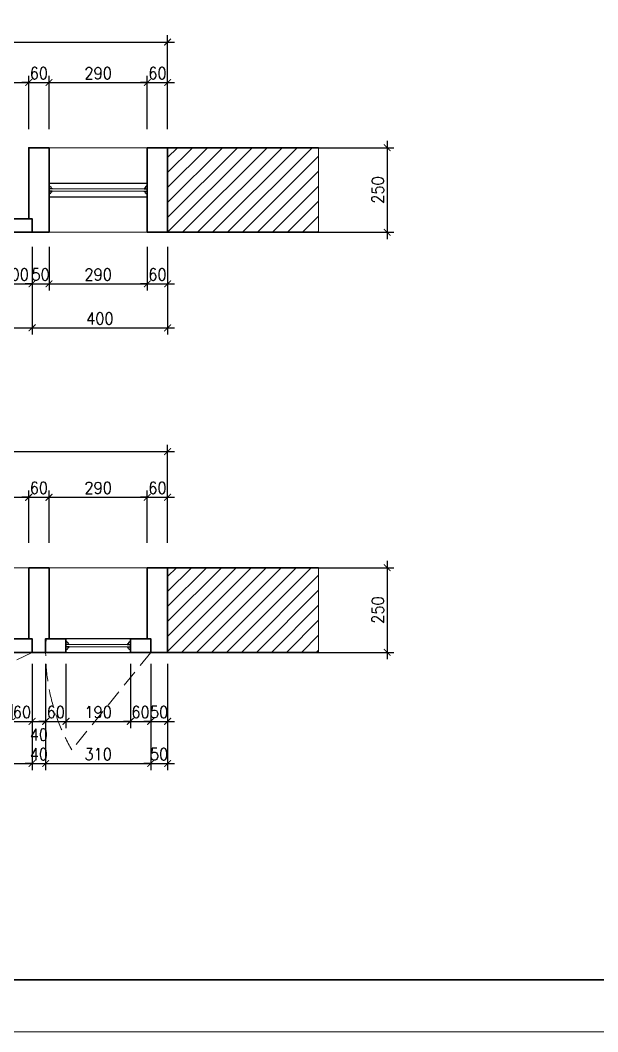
# Model space of a CAD drawing. Header units: millimetres. Extents: x -529782 to -142003, y -492574 to -273331.
# Drawn here: x -207099 to -205394, y -429971 to -426984 of the extents above; entities that cross this region are included whole.
import ezdxf

# ---------------------------------------------------------------- set-up
doc = ezdxf.new("R2010")
doc.units = ezdxf.units.MM
doc.header["$LTSCALE"] = 500
doc.header["$MEASUREMENT"] = 0
doc.header["$PDMODE"] = 3
doc.linetypes.add('HIDDEN', pattern=[0.375, 0.25, -0.125])
doc.layers.get('0').update_dxf_attribs({"linetype": 'CONTINUOUS', "lineweight": 13})
doc.layers.get('Defpoints').update_dxf_attribs({"color": 255, "linetype": 'CONTINUOUS', "lineweight": 13})
for name, color, linetype, lineweight in [('1.cat 30', 30, 'CONTINUOUS', 35), ('2.thay 145', 145, 'CONTINUOUS', 18), ('3.manh 08', 8, 'CONTINUOUS', 9), ('6.khuat 75', 75, 'HIDDEN', 18), ('CA.dim 08', 251, 'CONTINUOUS', 13)]:
    doc.layers.add(name, color=color, linetype=linetype, lineweight=lineweight)
for name, color, linetype in [('HACH', 250, 'CONTINUOUS'), ('HATCH', 150, 'CONTINUOUS'), ('THAY', 7, 'CONTINUOUS')]:
    doc.layers.add(name, color=color, linetype=linetype)
doc.styles.get("Standard").update_dxf_attribs({"font": 'txt.shx', "width": 0.9})
doc.dimstyles.new('CA 20', dxfattribs={"dimscale": 0, "dimtxt": 35, "dimasz": 20, "dimexe": 20, "dimexo": 0, "dimgap": 10, "dimtad": 1, "dimdec": 0, "dimzin": 0, "dimdsep": 46, "dimtxsty": 'Standard', "dimblk": 'ARCHTICK', "dimcen": 0.09, "dimdle": 20, "dimclrd": 256, "dimclre": 256, "dimclrt": 7, "dimadec": 0, "dimazin": 0, "dimtfac": 1, "dimtdec": 0, "dimtix": 1, "dimtmove": 2, "dimatfit": 3, "dimldrblk": 'DOT', "dimfxl": 1, "dimtolj": 1, "dimtzin": 0, "dimarcsym": 0})

# ---------------------------------------------------------------- blocks, each defined once
blk = doc.blocks.new('khung co loan')
at = {"layer": '1.cat 30'}
blk.add_lwpolyline([(1158.3, -14553.5), (1158.3, -303.5), (20658.3, -303.5), (20658.3, -14553.5)], close=True, dxfattribs=at)
at = {"layer": '3.manh 08'}
blk.add_lwpolyline([(0, -14850), (21000, -14850), (21000, 0), (0, 0)], close=True, dxfattribs=at)
blk = doc.blocks.new('_ArchTick')
at = {"color": 1, "linetype": 'ByBlock', "const_width": 0.15}
blk.add_lwpolyline([(-0.5, -0.5), (0.5, 0.5)], dxfattribs=at)
blk = doc.blocks.new('*D1533')
at = {"layer": 'CA.dim 08', "lineweight": -2, "transparency": 16777216}
for p, q in [((-206441, -427360.5), (-205995.8, -427360.5)), ((-206015.8, -427340.5), (-206015.8, -427630.5)), ((-206441, -427610.5), (-205995.8, -427610.5))]:
    blk.add_line(p, q, dxfattribs=at)
at = {"layer": 'Defpoints', "color": 0, "transparency": 16777216}
for p in [(-206441, -427360.5), (-206441, -427610.5), (-206015.8, -427610.5)]:
    blk.add_point(p, dxfattribs=at)
at = {"layer": 'CA.dim 08', "lineweight": -2, "transparency": 16777216, "xscale": 20, "yscale": 20, "zscale": 20}
for p, rotation in [((-206015.8, -427360.5), 90), ((-206015.8, -427610.5), 270)]:
    blk.add_blockref('_ArchTick', p, dxfattribs=dict(at, rotation=rotation))
at = {"layer": 'CA.dim 08', "color": 7, "transparency": 16777216, "insert": (-206043.3, -427485.5), "char_height": 35, "attachment_point": 5, "rotation": 90}
blk.add_mtext('\\A1;250', dxfattribs=at)
blk = doc.blocks.new('_DOT')
at = {"color": 1, "linetype": 'ByBlock'}
blk.add_line((-0.5, 0), (-1, 0), dxfattribs=at)
at = {"color": 1, "linetype": 'ByBlock', "const_width": 0.5}
blk.add_lwpolyline([(-0.25, 0, 1), (0.25, 0, 1)], format="xyb", close=True, dxfattribs=at)
blk = doc.blocks.new('*D1535')
at = {"layer": 'CA.dim 08', "lineweight": -2, "transparency": 16777216}
for p, q in [((-206015.8, -428581), (-206015.8, -428871)), ((-206441, -428601), (-205995.8, -428601)), ((-206441, -428851), (-205995.8, -428851))]:
    blk.add_line(p, q, dxfattribs=at)
at = {"layer": 'Defpoints', "color": 0, "transparency": 16777216}
for p in [(-206441, -428601), (-206441, -428851), (-206015.8, -428851)]:
    blk.add_point(p, dxfattribs=at)
at = {"layer": 'CA.dim 08', "lineweight": -2, "transparency": 16777216, "xscale": 20, "yscale": 20, "zscale": 20}
for p, rotation in [((-206015.8, -428601), 90), ((-206015.8, -428851), 270)]:
    blk.add_blockref('_ArchTick', p, dxfattribs=dict(at, rotation=rotation))
at = {"layer": 'CA.dim 08', "color": 7, "transparency": 16777216, "insert": (-206043.3, -428726), "char_height": 35, "attachment_point": 5, "rotation": 90}
blk.add_mtext('\\A1;250', dxfattribs=at)
blk = doc.blocks.new('*D1541')
at = {"layer": 'CA.dim 08', "lineweight": -2, "transparency": 16777216}
for p, q in [((-207708.8, -428527.8), (-207708.8, -428373)), ((-207073.8, -428527.8), (-207073.8, -428373)), ((-207728.8, -428393), (-207053.8, -428393))]:
    blk.add_line(p, q, dxfattribs=at)
at = {"layer": 'Defpoints', "color": 0, "transparency": 16777216}
for p in [(-207073.8, -428393), (-207708.8, -428527.8), (-207073.8, -428527.8)]:
    blk.add_point(p, dxfattribs=at)
at = {"layer": 'CA.dim 08', "lineweight": -2, "transparency": 16777216, "xscale": 20, "yscale": 20, "zscale": 20, "rotation": 180}
blk.add_blockref('_ArchTick', (-207708.8, -428393), dxfattribs=at)
at = {"layer": 'CA.dim 08', "lineweight": -2, "transparency": 16777216, "xscale": 20, "yscale": 20, "zscale": 20}
blk.add_blockref('_ArchTick', (-207073.8, -428393), dxfattribs=at)
at = {"layer": 'CA.dim 08', "color": 7, "transparency": 16777216, "insert": (-207386.3, -428365.5), "char_height": 35, "attachment_point": 5}
blk.add_mtext('\\A1;635', dxfattribs=at)
blk = doc.blocks.new('*D1542')
at = {"layer": 'CA.dim 08', "lineweight": -2, "transparency": 16777216}
for p, q in [((-207073.8, -428527.8), (-207073.8, -428373)), ((-207013.8, -428527.8), (-207013.8, -428373)), ((-207073.8, -428393), (-207093.8, -428393)), ((-207073.8, -428393), (-207013.8, -428393)), ((-207013.8, -428393), (-206993.8, -428393))]:
    blk.add_line(p, q, dxfattribs=at)
at = {"layer": 'Defpoints', "color": 0, "transparency": 16777216}
for p in [(-207013.8, -428393), (-207073.8, -428527.8), (-207013.8, -428527.8)]:
    blk.add_point(p, dxfattribs=at)
at = {"layer": 'CA.dim 08', "lineweight": -2, "transparency": 16777216, "xscale": 20, "yscale": 20, "zscale": 20}
blk.add_blockref('_ArchTick', (-207073.8, -428393), dxfattribs=at)
at = {"layer": 'CA.dim 08', "lineweight": -2, "transparency": 16777216, "xscale": 20, "yscale": 20, "zscale": 20, "rotation": 180}
blk.add_blockref('_ArchTick', (-207013.8, -428393), dxfattribs=at)
at = {"layer": 'CA.dim 08', "color": 7, "transparency": 16777216, "insert": (-207043.8, -428365.5), "char_height": 35, "attachment_point": 5}
blk.add_mtext('\\A1;60', dxfattribs=at)
blk = doc.blocks.new('*D1543')
at = {"layer": 'CA.dim 08', "lineweight": -2, "transparency": 16777216}
for p, q in [((-207013.8, -428527.8), (-207013.8, -428373)), ((-206723.8, -428527.8), (-206723.8, -428373)), ((-207033.8, -428393), (-206703.8, -428393))]:
    blk.add_line(p, q, dxfattribs=at)
at = {"layer": 'Defpoints', "color": 0, "transparency": 16777216}
for p in [(-206723.8, -428393), (-207013.8, -428527.8), (-206723.8, -428527.8)]:
    blk.add_point(p, dxfattribs=at)
at = {"layer": 'CA.dim 08', "lineweight": -2, "transparency": 16777216, "xscale": 20, "yscale": 20, "zscale": 20, "rotation": 180}
blk.add_blockref('_ArchTick', (-207013.8, -428393), dxfattribs=at)
at = {"layer": 'CA.dim 08', "lineweight": -2, "transparency": 16777216, "xscale": 20, "yscale": 20, "zscale": 20}
blk.add_blockref('_ArchTick', (-206723.8, -428393), dxfattribs=at)
at = {"layer": 'CA.dim 08', "color": 7, "transparency": 16777216, "insert": (-206868.8, -428365.5), "char_height": 35, "attachment_point": 5}
blk.add_mtext('\\A1;290', dxfattribs=at)
blk = doc.blocks.new('*D1544')
at = {"layer": 'CA.dim 08', "lineweight": -2, "transparency": 16777216}
for p, q in [((-206723.8, -428527.8), (-206723.8, -428373)), ((-206663.8, -428527.8), (-206663.8, -428373)), ((-206723.8, -428393), (-206743.8, -428393)), ((-206723.8, -428393), (-206663.8, -428393)), ((-206663.8, -428393), (-206643.8, -428393))]:
    blk.add_line(p, q, dxfattribs=at)
at = {"layer": 'Defpoints', "color": 0, "transparency": 16777216}
for p in [(-206663.8, -428393), (-206723.8, -428527.8), (-206663.8, -428527.8)]:
    blk.add_point(p, dxfattribs=at)
at = {"layer": 'CA.dim 08', "lineweight": -2, "transparency": 16777216, "xscale": 20, "yscale": 20, "zscale": 20}
blk.add_blockref('_ArchTick', (-206723.8, -428393), dxfattribs=at)
at = {"layer": 'CA.dim 08', "lineweight": -2, "transparency": 16777216, "xscale": 20, "yscale": 20, "zscale": 20, "rotation": 180}
blk.add_blockref('_ArchTick', (-206663.8, -428393), dxfattribs=at)
at = {"layer": 'CA.dim 08', "color": 7, "transparency": 16777216, "insert": (-206693.8, -428365.5), "char_height": 35, "attachment_point": 5}
blk.add_mtext('\\A1;60', dxfattribs=at)
blk = doc.blocks.new('*D1545')
at = {"layer": 'CA.dim 08', "lineweight": -2, "transparency": 16777216}
for p, q in [((-208833.8, -428258), (-206643.8, -428258)), ((-208813.8, -428527.8), (-208813.8, -428238)), ((-206663.8, -428527.8), (-206663.8, -428238))]:
    blk.add_line(p, q, dxfattribs=at)
at = {"layer": 'Defpoints', "color": 0, "transparency": 16777216}
for p in [(-206663.8, -428258), (-208813.8, -428527.8), (-206663.8, -428527.8)]:
    blk.add_point(p, dxfattribs=at)
at = {"layer": 'CA.dim 08', "lineweight": -2, "transparency": 16777216, "xscale": 20, "yscale": 20, "zscale": 20, "rotation": 180}
blk.add_blockref('_ArchTick', (-208813.8, -428258), dxfattribs=at)
at = {"layer": 'CA.dim 08', "lineweight": -2, "transparency": 16777216, "xscale": 20, "yscale": 20, "zscale": 20}
blk.add_blockref('_ArchTick', (-206663.8, -428258), dxfattribs=at)
at = {"layer": 'CA.dim 08', "color": 7, "transparency": 16777216, "insert": (-207738.8, -428230.5), "char_height": 35, "attachment_point": 5}
blk.add_mtext('\\A1;2150', dxfattribs=at)
blk = doc.blocks.new('*D1557')
at = {"layer": 'CA.dim 08', "lineweight": -2, "transparency": 16777216}
for p, q in [((-207123.8, -428884.8), (-207123.8, -429074.7)), ((-207063.8, -428884.8), (-207063.8, -429074.7)), ((-207123.8, -429054.7), (-207143.8, -429054.7)), ((-207123.8, -429054.7), (-207063.8, -429054.7)), ((-207063.8, -429054.7), (-207043.8, -429054.7))]:
    blk.add_line(p, q, dxfattribs=at)
at = {"layer": 'Defpoints', "color": 0, "transparency": 16777216}
for p in [(-207123.8, -428884.8), (-207063.8, -428884.8), (-207063.8, -429054.7)]:
    blk.add_point(p, dxfattribs=at)
at = {"layer": 'CA.dim 08', "lineweight": -2, "transparency": 16777216, "xscale": 20, "yscale": 20, "zscale": 20}
blk.add_blockref('_ArchTick', (-207123.8, -429054.7), dxfattribs=at)
at = {"layer": 'CA.dim 08', "lineweight": -2, "transparency": 16777216, "xscale": 20, "yscale": 20, "zscale": 20, "rotation": 180}
blk.add_blockref('_ArchTick', (-207063.8, -429054.7), dxfattribs=at)
at = {"layer": 'CA.dim 08', "color": 7, "transparency": 16777216, "insert": (-207093.8, -429027.2), "char_height": 35, "attachment_point": 5}
blk.add_mtext('\\A1;60', dxfattribs=at)
blk = doc.blocks.new('*D1558')
at = {"layer": 'CA.dim 08', "lineweight": -2, "transparency": 16777216}
for p, q in [((-207063.8, -428884.8), (-207063.8, -429074.7)), ((-207023.8, -428884.8), (-207023.8, -429074.7)), ((-207083.8, -429054.7), (-207003.8, -429054.7))]:
    blk.add_line(p, q, dxfattribs=at)
at = {"layer": 'Defpoints', "color": 0, "transparency": 16777216}
for p in [(-207063.8, -428884.8), (-207023.8, -428884.8), (-207023.8, -429054.7)]:
    blk.add_point(p, dxfattribs=at)
at = {"layer": 'CA.dim 08', "lineweight": -2, "transparency": 16777216, "xscale": 20, "yscale": 20, "zscale": 20, "rotation": 180}
blk.add_blockref('_ArchTick', (-207063.8, -429054.7), dxfattribs=at)
at = {"layer": 'CA.dim 08', "lineweight": -2, "transparency": 16777216, "xscale": 20, "yscale": 20, "zscale": 20}
blk.add_blockref('_ArchTick', (-207023.8, -429054.7), dxfattribs=at)
at = {"layer": 'CA.dim 08', "color": 7, "transparency": 16777216, "insert": (-207043.8, -429094), "char_height": 35, "attachment_point": 5}
blk.add_mtext('\\A1;40', dxfattribs=at)
blk = doc.blocks.new('*D1559')
at = {"layer": 'CA.dim 08', "lineweight": -2, "transparency": 16777216}
for p, q in [((-207023.8, -428884.8), (-207023.8, -429074.7)), ((-206963.8, -428884.8), (-206963.8, -429074.7)), ((-207023.8, -429054.7), (-207043.8, -429054.7)), ((-207023.8, -429054.7), (-206963.8, -429054.7)), ((-206963.8, -429054.7), (-206943.8, -429054.7))]:
    blk.add_line(p, q, dxfattribs=at)
at = {"layer": 'Defpoints', "color": 0, "transparency": 16777216}
for p in [(-207023.8, -428884.8), (-206963.8, -428884.8), (-206963.8, -429054.7)]:
    blk.add_point(p, dxfattribs=at)
at = {"layer": 'CA.dim 08', "lineweight": -2, "transparency": 16777216, "xscale": 20, "yscale": 20, "zscale": 20}
blk.add_blockref('_ArchTick', (-207023.8, -429054.7), dxfattribs=at)
at = {"layer": 'CA.dim 08', "lineweight": -2, "transparency": 16777216, "xscale": 20, "yscale": 20, "zscale": 20, "rotation": 180}
blk.add_blockref('_ArchTick', (-206963.8, -429054.7), dxfattribs=at)
at = {"layer": 'CA.dim 08', "color": 7, "transparency": 16777216, "insert": (-206993.8, -429027.2), "char_height": 35, "attachment_point": 5}
blk.add_mtext('\\A1;60', dxfattribs=at)
blk = doc.blocks.new('*D1560')
at = {"layer": 'CA.dim 08', "lineweight": -2, "transparency": 16777216}
for p, q in [((-206963.8, -428884.8), (-206963.8, -429074.7)), ((-206773.8, -428884.8), (-206773.8, -429074.7)), ((-206983.8, -429054.7), (-206753.8, -429054.7))]:
    blk.add_line(p, q, dxfattribs=at)
at = {"layer": 'Defpoints', "color": 0, "transparency": 16777216}
for p in [(-206963.8, -428884.8), (-206773.8, -428884.8), (-206773.8, -429054.7)]:
    blk.add_point(p, dxfattribs=at)
at = {"layer": 'CA.dim 08', "lineweight": -2, "transparency": 16777216, "xscale": 20, "yscale": 20, "zscale": 20, "rotation": 180}
blk.add_blockref('_ArchTick', (-206963.8, -429054.7), dxfattribs=at)
at = {"layer": 'CA.dim 08', "lineweight": -2, "transparency": 16777216, "xscale": 20, "yscale": 20, "zscale": 20}
blk.add_blockref('_ArchTick', (-206773.8, -429054.7), dxfattribs=at)
at = {"layer": 'CA.dim 08', "color": 7, "transparency": 16777216, "insert": (-206868.8, -429027.2), "char_height": 35, "attachment_point": 5}
blk.add_mtext('\\A1;190', dxfattribs=at)
blk = doc.blocks.new('*D1561')
at = {"layer": 'CA.dim 08', "lineweight": -2, "transparency": 16777216}
for p, q in [((-206773.8, -428884.8), (-206773.8, -429074.7)), ((-206713.8, -428884.8), (-206713.8, -429074.7)), ((-206773.8, -429054.7), (-206793.8, -429054.7)), ((-206773.8, -429054.7), (-206713.8, -429054.7)), ((-206713.8, -429054.7), (-206693.8, -429054.7))]:
    blk.add_line(p, q, dxfattribs=at)
at = {"layer": 'Defpoints', "color": 0, "transparency": 16777216}
for p in [(-206773.8, -428884.8), (-206713.8, -428884.8), (-206713.8, -429054.7)]:
    blk.add_point(p, dxfattribs=at)
at = {"layer": 'CA.dim 08', "lineweight": -2, "transparency": 16777216, "xscale": 20, "yscale": 20, "zscale": 20}
blk.add_blockref('_ArchTick', (-206773.8, -429054.7), dxfattribs=at)
at = {"layer": 'CA.dim 08', "lineweight": -2, "transparency": 16777216, "xscale": 20, "yscale": 20, "zscale": 20, "rotation": 180}
blk.add_blockref('_ArchTick', (-206713.8, -429054.7), dxfattribs=at)
at = {"layer": 'CA.dim 08', "color": 7, "transparency": 16777216, "insert": (-206743.8, -429027.2), "char_height": 35, "attachment_point": 5}
blk.add_mtext('\\A1;60', dxfattribs=at)
blk = doc.blocks.new('*D1562')
at = {"layer": 'CA.dim 08', "lineweight": -2, "transparency": 16777216}
for p, q in [((-206713.8, -428884.8), (-206713.8, -429074.7)), ((-206663.8, -428884.8), (-206663.8, -429074.7)), ((-206713.8, -429054.7), (-206733.8, -429054.7)), ((-206713.8, -429054.7), (-206663.8, -429054.7)), ((-206663.8, -429054.7), (-206643.8, -429054.7))]:
    blk.add_line(p, q, dxfattribs=at)
at = {"layer": 'Defpoints', "color": 0, "transparency": 16777216}
for p in [(-206713.8, -428884.8), (-206663.8, -428884.8), (-206663.8, -429054.7)]:
    blk.add_point(p, dxfattribs=at)
at = {"layer": 'CA.dim 08', "lineweight": -2, "transparency": 16777216, "xscale": 20, "yscale": 20, "zscale": 20}
blk.add_blockref('_ArchTick', (-206713.8, -429054.7), dxfattribs=at)
at = {"layer": 'CA.dim 08', "lineweight": -2, "transparency": 16777216, "xscale": 20, "yscale": 20, "zscale": 20, "rotation": 180}
blk.add_blockref('_ArchTick', (-206663.8, -429054.7), dxfattribs=at)
at = {"layer": 'CA.dim 08', "color": 7, "transparency": 16777216, "insert": (-206688.8, -429027.2), "char_height": 35, "attachment_point": 5}
blk.add_mtext('\\A1;50', dxfattribs=at)
blk = doc.blocks.new('*D1567')
at = {"layer": 'CA.dim 08', "lineweight": -2, "transparency": 16777216}
for p, q in [((-207718.8, -428884.8), (-207718.8, -429199.2)), ((-207063.8, -428884.8), (-207063.8, -429199.2)), ((-207738.8, -429179.2), (-207043.8, -429179.2))]:
    blk.add_line(p, q, dxfattribs=at)
at = {"layer": 'Defpoints', "color": 0, "transparency": 16777216}
for p in [(-207718.8, -428884.8), (-207063.8, -428884.8), (-207063.8, -429179.2)]:
    blk.add_point(p, dxfattribs=at)
at = {"layer": 'CA.dim 08', "lineweight": -2, "transparency": 16777216, "xscale": 20, "yscale": 20, "zscale": 20, "rotation": 180}
blk.add_blockref('_ArchTick', (-207718.8, -429179.2), dxfattribs=at)
at = {"layer": 'CA.dim 08', "lineweight": -2, "transparency": 16777216, "xscale": 20, "yscale": 20, "zscale": 20}
blk.add_blockref('_ArchTick', (-207063.8, -429179.2), dxfattribs=at)
at = {"layer": 'CA.dim 08', "color": 7, "transparency": 16777216, "insert": (-207391.3, -429151.7), "char_height": 35, "attachment_point": 5}
blk.add_mtext('\\A1;655', dxfattribs=at)
blk = doc.blocks.new('*D1568')
at = {"layer": 'CA.dim 08', "lineweight": -2, "transparency": 16777216}
for p, q in [((-207063.8, -428884.8), (-207063.8, -429199.2)), ((-207023.8, -428884.8), (-207023.8, -429199.2)), ((-207063.8, -429179.2), (-207083.8, -429179.2)), ((-207063.8, -429179.2), (-207023.8, -429179.2)), ((-207023.8, -429179.2), (-207003.8, -429179.2))]:
    blk.add_line(p, q, dxfattribs=at)
at = {"layer": 'Defpoints', "color": 0, "transparency": 16777216}
for p in [(-207063.8, -428884.8), (-207023.8, -428884.8), (-207023.8, -429179.2)]:
    blk.add_point(p, dxfattribs=at)
at = {"layer": 'CA.dim 08', "lineweight": -2, "transparency": 16777216, "xscale": 20, "yscale": 20, "zscale": 20}
blk.add_blockref('_ArchTick', (-207063.8, -429179.2), dxfattribs=at)
at = {"layer": 'CA.dim 08', "lineweight": -2, "transparency": 16777216, "xscale": 20, "yscale": 20, "zscale": 20, "rotation": 180}
blk.add_blockref('_ArchTick', (-207023.8, -429179.2), dxfattribs=at)
at = {"layer": 'CA.dim 08', "color": 7, "transparency": 16777216, "insert": (-207043.8, -429151.7), "char_height": 35, "attachment_point": 5}
blk.add_mtext('\\A1;40', dxfattribs=at)
blk = doc.blocks.new('*D1569')
at = {"layer": 'CA.dim 08', "lineweight": -2, "transparency": 16777216}
for p, q in [((-207023.8, -428884.8), (-207023.8, -429199.2)), ((-206713.8, -428884.8), (-206713.8, -429199.2)), ((-207043.8, -429179.2), (-206693.8, -429179.2))]:
    blk.add_line(p, q, dxfattribs=at)
at = {"layer": 'Defpoints', "color": 0, "transparency": 16777216}
for p in [(-207023.8, -428884.8), (-206713.8, -428884.8), (-206713.8, -429179.2)]:
    blk.add_point(p, dxfattribs=at)
at = {"layer": 'CA.dim 08', "lineweight": -2, "transparency": 16777216, "xscale": 20, "yscale": 20, "zscale": 20, "rotation": 180}
blk.add_blockref('_ArchTick', (-207023.8, -429179.2), dxfattribs=at)
at = {"layer": 'CA.dim 08', "lineweight": -2, "transparency": 16777216, "xscale": 20, "yscale": 20, "zscale": 20}
blk.add_blockref('_ArchTick', (-206713.8, -429179.2), dxfattribs=at)
at = {"layer": 'CA.dim 08', "color": 7, "transparency": 16777216, "insert": (-206868.8, -429151.7), "char_height": 35, "attachment_point": 5}
blk.add_mtext('\\A1;310', dxfattribs=at)
blk = doc.blocks.new('*D1570')
at = {"layer": 'CA.dim 08', "lineweight": -2, "transparency": 16777216}
for p, q in [((-206713.8, -428884.8), (-206713.8, -429199.2)), ((-206663.8, -428884.8), (-206663.8, -429199.2)), ((-206713.8, -429179.2), (-206733.8, -429179.2)), ((-206713.8, -429179.2), (-206663.8, -429179.2)), ((-206663.8, -429179.2), (-206643.8, -429179.2))]:
    blk.add_line(p, q, dxfattribs=at)
at = {"layer": 'Defpoints', "color": 0, "transparency": 16777216}
for p in [(-206713.8, -428884.8), (-206663.8, -428884.8), (-206663.8, -429179.2)]:
    blk.add_point(p, dxfattribs=at)
at = {"layer": 'CA.dim 08', "lineweight": -2, "transparency": 16777216, "xscale": 20, "yscale": 20, "zscale": 20}
blk.add_blockref('_ArchTick', (-206713.8, -429179.2), dxfattribs=at)
at = {"layer": 'CA.dim 08', "lineweight": -2, "transparency": 16777216, "xscale": 20, "yscale": 20, "zscale": 20, "rotation": 180}
blk.add_blockref('_ArchTick', (-206663.8, -429179.2), dxfattribs=at)
at = {"layer": 'CA.dim 08', "color": 7, "transparency": 16777216, "insert": (-206688.8, -429151.7), "char_height": 35, "attachment_point": 5}
blk.add_mtext('\\A1;50', dxfattribs=at)
blk = doc.blocks.new('*D1627')
at = {"layer": 'CA.dim 08', "lineweight": -2, "transparency": 16777216}
for p, q in [((-208403.8, -427305.9), (-208403.8, -427148)), ((-207073.8, -427305.9), (-207073.8, -427148)), ((-208423.8, -427168), (-207053.8, -427168))]:
    blk.add_line(p, q, dxfattribs=at)
at = {"layer": 'Defpoints', "color": 0, "transparency": 16777216}
for p in [(-207073.8, -427168), (-208403.8, -427305.9), (-207073.8, -427305.9)]:
    blk.add_point(p, dxfattribs=at)
at = {"layer": 'CA.dim 08', "lineweight": -2, "transparency": 16777216, "xscale": 20, "yscale": 20, "zscale": 20, "rotation": 180}
blk.add_blockref('_ArchTick', (-208403.8, -427168), dxfattribs=at)
at = {"layer": 'CA.dim 08', "lineweight": -2, "transparency": 16777216, "xscale": 20, "yscale": 20, "zscale": 20}
blk.add_blockref('_ArchTick', (-207073.8, -427168), dxfattribs=at)
at = {"layer": 'CA.dim 08', "color": 7, "transparency": 16777216, "insert": (-207738.8, -427140.5), "char_height": 35, "attachment_point": 5}
blk.add_mtext('\\A1;1330', dxfattribs=at)
blk = doc.blocks.new('*D1628')
at = {"layer": 'CA.dim 08', "lineweight": -2, "transparency": 16777216}
for p, q in [((-207073.8, -427305.9), (-207073.8, -427148)), ((-207013.8, -427305.9), (-207013.8, -427148)), ((-207073.8, -427168), (-207093.8, -427168)), ((-207073.8, -427168), (-207013.8, -427168)), ((-207013.8, -427168), (-206993.8, -427168))]:
    blk.add_line(p, q, dxfattribs=at)
at = {"layer": 'Defpoints', "color": 0, "transparency": 16777216}
for p in [(-207013.8, -427168), (-207073.8, -427305.9), (-207013.8, -427305.9)]:
    blk.add_point(p, dxfattribs=at)
at = {"layer": 'CA.dim 08', "lineweight": -2, "transparency": 16777216, "xscale": 20, "yscale": 20, "zscale": 20}
blk.add_blockref('_ArchTick', (-207073.8, -427168), dxfattribs=at)
at = {"layer": 'CA.dim 08', "lineweight": -2, "transparency": 16777216, "xscale": 20, "yscale": 20, "zscale": 20, "rotation": 180}
blk.add_blockref('_ArchTick', (-207013.8, -427168), dxfattribs=at)
at = {"layer": 'CA.dim 08', "color": 7, "transparency": 16777216, "insert": (-207043.8, -427140.5), "char_height": 35, "attachment_point": 5}
blk.add_mtext('\\A1;60', dxfattribs=at)
blk = doc.blocks.new('*D1629')
at = {"layer": 'CA.dim 08', "lineweight": -2, "transparency": 16777216}
for p, q in [((-207013.8, -427305.9), (-207013.8, -427148)), ((-206723.8, -427305.9), (-206723.8, -427148)), ((-207033.8, -427168), (-206703.8, -427168))]:
    blk.add_line(p, q, dxfattribs=at)
at = {"layer": 'Defpoints', "color": 0, "transparency": 16777216}
for p in [(-206723.8, -427168), (-207013.8, -427305.9), (-206723.8, -427305.9)]:
    blk.add_point(p, dxfattribs=at)
at = {"layer": 'CA.dim 08', "lineweight": -2, "transparency": 16777216, "xscale": 20, "yscale": 20, "zscale": 20, "rotation": 180}
blk.add_blockref('_ArchTick', (-207013.8, -427168), dxfattribs=at)
at = {"layer": 'CA.dim 08', "lineweight": -2, "transparency": 16777216, "xscale": 20, "yscale": 20, "zscale": 20}
blk.add_blockref('_ArchTick', (-206723.8, -427168), dxfattribs=at)
at = {"layer": 'CA.dim 08', "color": 7, "transparency": 16777216, "insert": (-206868.8, -427140.5), "char_height": 35, "attachment_point": 5}
blk.add_mtext('\\A1;290', dxfattribs=at)
blk = doc.blocks.new('*D1630')
at = {"layer": 'CA.dim 08', "lineweight": -2, "transparency": 16777216}
for p, q in [((-206723.8, -427305.9), (-206723.8, -427148)), ((-206663.8, -427305.9), (-206663.8, -427148)), ((-206723.8, -427168), (-206743.8, -427168)), ((-206723.8, -427168), (-206663.8, -427168)), ((-206663.8, -427168), (-206643.8, -427168))]:
    blk.add_line(p, q, dxfattribs=at)
at = {"layer": 'Defpoints', "color": 0, "transparency": 16777216}
for p in [(-206663.8, -427168), (-206723.8, -427305.9), (-206663.8, -427305.9)]:
    blk.add_point(p, dxfattribs=at)
at = {"layer": 'CA.dim 08', "lineweight": -2, "transparency": 16777216, "xscale": 20, "yscale": 20, "zscale": 20}
blk.add_blockref('_ArchTick', (-206723.8, -427168), dxfattribs=at)
at = {"layer": 'CA.dim 08', "lineweight": -2, "transparency": 16777216, "xscale": 20, "yscale": 20, "zscale": 20, "rotation": 180}
blk.add_blockref('_ArchTick', (-206663.8, -427168), dxfattribs=at)
at = {"layer": 'CA.dim 08', "color": 7, "transparency": 16777216, "insert": (-206693.8, -427140.5), "char_height": 35, "attachment_point": 5}
blk.add_mtext('\\A1;60', dxfattribs=at)
blk = doc.blocks.new('*D1631')
at = {"layer": 'CA.dim 08', "lineweight": -2, "transparency": 16777216}
for p, q in [((-208813.8, -427305.9), (-208813.8, -427028.7)), ((-206663.8, -427305.9), (-206663.8, -427028.7)), ((-208833.8, -427048.7), (-206643.8, -427048.7))]:
    blk.add_line(p, q, dxfattribs=at)
at = {"layer": 'Defpoints', "color": 0, "transparency": 16777216}
for p in [(-206663.8, -427048.7), (-208813.8, -427305.9), (-206663.8, -427305.9)]:
    blk.add_point(p, dxfattribs=at)
at = {"layer": 'CA.dim 08', "lineweight": -2, "transparency": 16777216, "xscale": 20, "yscale": 20, "zscale": 20, "rotation": 180}
blk.add_blockref('_ArchTick', (-208813.8, -427048.7), dxfattribs=at)
at = {"layer": 'CA.dim 08', "lineweight": -2, "transparency": 16777216, "xscale": 20, "yscale": 20, "zscale": 20}
blk.add_blockref('_ArchTick', (-206663.8, -427048.7), dxfattribs=at)
at = {"layer": 'CA.dim 08', "color": 7, "transparency": 16777216, "insert": (-207738.8, -427021.2), "char_height": 35, "attachment_point": 5}
blk.add_mtext('\\A1;2150', dxfattribs=at)
blk = doc.blocks.new('*D1644')
at = {"layer": 'CA.dim 08', "lineweight": -2, "transparency": 16777216}
for p, q in [((-207163.8, -427653.5), (-207163.8, -427782.6)), ((-207063.8, -427653.5), (-207063.8, -427782.6)), ((-207183.8, -427762.6), (-207043.8, -427762.6))]:
    blk.add_line(p, q, dxfattribs=at)
at = {"layer": 'Defpoints', "color": 0, "transparency": 16777216}
for p in [(-207163.8, -427653.5), (-207063.8, -427653.5), (-207063.8, -427762.6)]:
    blk.add_point(p, dxfattribs=at)
at = {"layer": 'CA.dim 08', "lineweight": -2, "transparency": 16777216, "xscale": 20, "yscale": 20, "zscale": 20, "rotation": 180}
blk.add_blockref('_ArchTick', (-207163.8, -427762.6), dxfattribs=at)
at = {"layer": 'CA.dim 08', "lineweight": -2, "transparency": 16777216, "xscale": 20, "yscale": 20, "zscale": 20}
blk.add_blockref('_ArchTick', (-207063.8, -427762.6), dxfattribs=at)
at = {"layer": 'CA.dim 08', "color": 7, "transparency": 16777216, "insert": (-207113.8, -427735.1), "char_height": 35, "attachment_point": 5}
blk.add_mtext('\\A1;100', dxfattribs=at)
blk = doc.blocks.new('*D1645')
at = {"layer": 'CA.dim 08', "lineweight": -2, "transparency": 16777216}
for p, q in [((-207063.8, -427653.5), (-207063.8, -427782.6)), ((-207013.8, -427653.5), (-207013.8, -427782.6)), ((-207063.8, -427762.6), (-207083.8, -427762.6)), ((-207063.8, -427762.6), (-207013.8, -427762.6)), ((-207013.8, -427762.6), (-206993.8, -427762.6))]:
    blk.add_line(p, q, dxfattribs=at)
at = {"layer": 'Defpoints', "color": 0, "transparency": 16777216}
for p in [(-207063.8, -427653.5), (-207013.8, -427653.5), (-207013.8, -427762.6)]:
    blk.add_point(p, dxfattribs=at)
at = {"layer": 'CA.dim 08', "lineweight": -2, "transparency": 16777216, "xscale": 20, "yscale": 20, "zscale": 20}
blk.add_blockref('_ArchTick', (-207063.8, -427762.6), dxfattribs=at)
at = {"layer": 'CA.dim 08', "lineweight": -2, "transparency": 16777216, "xscale": 20, "yscale": 20, "zscale": 20, "rotation": 180}
blk.add_blockref('_ArchTick', (-207013.8, -427762.6), dxfattribs=at)
at = {"layer": 'CA.dim 08', "color": 7, "transparency": 16777216, "insert": (-207038.8, -427735.1), "char_height": 35, "attachment_point": 5}
blk.add_mtext('\\A1;50', dxfattribs=at)
blk = doc.blocks.new('*D1648')
at = {"layer": 'CA.dim 08', "lineweight": -2, "transparency": 16777216}
for p, q in [((-207738.8, -427653.5), (-207738.8, -427912.6)), ((-207063.8, -427653.5), (-207063.8, -427912.6)), ((-207758.8, -427892.6), (-207043.8, -427892.6))]:
    blk.add_line(p, q, dxfattribs=at)
at = {"layer": 'Defpoints', "color": 0, "transparency": 16777216}
for p in [(-207738.8, -427653.5), (-207063.8, -427653.5), (-207063.8, -427892.6)]:
    blk.add_point(p, dxfattribs=at)
at = {"layer": 'CA.dim 08', "lineweight": -2, "transparency": 16777216, "xscale": 20, "yscale": 20, "zscale": 20, "rotation": 180}
blk.add_blockref('_ArchTick', (-207738.8, -427892.6), dxfattribs=at)
at = {"layer": 'CA.dim 08', "lineweight": -2, "transparency": 16777216, "xscale": 20, "yscale": 20, "zscale": 20}
blk.add_blockref('_ArchTick', (-207063.8, -427892.6), dxfattribs=at)
at = {"layer": 'CA.dim 08', "color": 7, "transparency": 16777216, "insert": (-207396.3, -427920.1), "char_height": 35, "attachment_point": 5}
blk.add_mtext('\\A1;675', dxfattribs=at)
blk = doc.blocks.new('*D1649')
at = {"layer": 'CA.dim 08', "lineweight": -2, "transparency": 16777216}
for p, q in [((-207063.8, -427653.5), (-207063.8, -427912.6)), ((-206663.8, -427653.5), (-206663.8, -427912.6)), ((-207083.8, -427892.6), (-206643.8, -427892.6))]:
    blk.add_line(p, q, dxfattribs=at)
at = {"layer": 'Defpoints', "color": 0, "transparency": 16777216}
for p in [(-207063.8, -427653.5), (-206663.8, -427653.5), (-206663.8, -427892.6)]:
    blk.add_point(p, dxfattribs=at)
at = {"layer": 'CA.dim 08', "lineweight": -2, "transparency": 16777216, "xscale": 20, "yscale": 20, "zscale": 20, "rotation": 180}
blk.add_blockref('_ArchTick', (-207063.8, -427892.6), dxfattribs=at)
at = {"layer": 'CA.dim 08', "lineweight": -2, "transparency": 16777216, "xscale": 20, "yscale": 20, "zscale": 20}
blk.add_blockref('_ArchTick', (-206663.8, -427892.6), dxfattribs=at)
at = {"layer": 'CA.dim 08', "color": 7, "transparency": 16777216, "insert": (-206863.8, -427865.1), "char_height": 35, "attachment_point": 5}
blk.add_mtext('\\A1;400', dxfattribs=at)
blk = doc.blocks.new('*D1650')
at = {"layer": 'CA.dim 08', "lineweight": -2, "transparency": 16777216}
for p, q in [((-207013.8, -427653.5), (-207013.8, -427782.6)), ((-206723.8, -427653.5), (-206723.8, -427782.6)), ((-207033.8, -427762.6), (-206703.8, -427762.6))]:
    blk.add_line(p, q, dxfattribs=at)
at = {"layer": 'Defpoints', "color": 0, "transparency": 16777216}
for p in [(-207013.8, -427653.5), (-206723.8, -427653.5), (-206723.8, -427762.6)]:
    blk.add_point(p, dxfattribs=at)
at = {"layer": 'CA.dim 08', "lineweight": -2, "transparency": 16777216, "xscale": 20, "yscale": 20, "zscale": 20, "rotation": 180}
blk.add_blockref('_ArchTick', (-207013.8, -427762.6), dxfattribs=at)
at = {"layer": 'CA.dim 08', "lineweight": -2, "transparency": 16777216, "xscale": 20, "yscale": 20, "zscale": 20}
blk.add_blockref('_ArchTick', (-206723.8, -427762.6), dxfattribs=at)
at = {"layer": 'CA.dim 08', "color": 7, "transparency": 16777216, "insert": (-206868.8, -427735.1), "char_height": 35, "attachment_point": 5}
blk.add_mtext('\\A1;290', dxfattribs=at)
blk = doc.blocks.new('*D1651')
at = {"layer": 'CA.dim 08', "lineweight": -2, "transparency": 16777216}
for p, q in [((-206723.8, -427653.5), (-206723.8, -427782.6)), ((-206663.8, -427653.5), (-206663.8, -427782.6)), ((-206723.8, -427762.6), (-206743.8, -427762.6)), ((-206723.8, -427762.6), (-206663.8, -427762.6)), ((-206663.8, -427762.6), (-206643.8, -427762.6))]:
    blk.add_line(p, q, dxfattribs=at)
at = {"layer": 'Defpoints', "color": 0, "transparency": 16777216}
for p in [(-206723.8, -427653.5), (-206663.8, -427653.5), (-206663.8, -427762.6)]:
    blk.add_point(p, dxfattribs=at)
at = {"layer": 'CA.dim 08', "lineweight": -2, "transparency": 16777216, "xscale": 20, "yscale": 20, "zscale": 20}
blk.add_blockref('_ArchTick', (-206723.8, -427762.6), dxfattribs=at)
at = {"layer": 'CA.dim 08', "lineweight": -2, "transparency": 16777216, "xscale": 20, "yscale": 20, "zscale": 20, "rotation": 180}
blk.add_blockref('_ArchTick', (-206663.8, -427762.6), dxfattribs=at)
at = {"layer": 'CA.dim 08', "color": 7, "transparency": 16777216, "insert": (-206693.8, -427735.1), "char_height": 35, "attachment_point": 5}
blk.add_mtext('\\A1;60', dxfattribs=at)

msp = doc.modelspace()

# ---------------------------------------------------------------- hatches: boundary and pattern name
at = {"layer": 'HACH'}
h = msp.add_hatch(dxfattribs=at)
h.set_pattern_fill('ANSI31', color=256, scale=250, style=0)
h.set_pattern_definition([(45, (-15549.51, 12493.73), (-22.097087, 22.097087), [])])
h.paths.add_polyline_path([(-208813.8, -427610.5), (-208813.8, -427360.5), (-209219.5, -427360.5), (-209219.5, -427610.5)])
h.paths.add_polyline_path([(-206663.8, -427360.5), (-206663.8, -427610.5), (-206218.3, -427610.5), (-206218.3, -427360.5)])
h.paths.add_polyline_path([(-206663.8, -428601), (-206663.8, -428851), (-206218.3, -428851), (-206218.3, -428601)])
h.paths.add_polyline_path([(-208813.8, -428851), (-208813.8, -428601), (-209219.5, -428601), (-209219.5, -428851)])

# ---------------------------------------------------------------- linework, layer by layer
at = {"layer": '1.cat 30', "ltscale": 4}
for p, q in [((-206663.8, -427360.5), (-206218.3, -427360.5)), ((-206663.8, -427360.5), (-206663.8, -427610.5)), ((-206663.8, -427360.5), (-206663.8, -427610.5)), ((-207073.8, -427610.5), (-207083.8, -427610.5)), ((-207073.8, -427610.5), (-207082.8, -427610.5)), ((-207073.8, -427610.5), (-207082.8, -427610.5)), ((-206663.8, -427610.5), (-206218.3, -427610.5)), ((-206663.8, -428601), (-206218.3, -428601)), ((-206663.8, -428601), (-206663.8, -428851)), ((-206663.8, -428601), (-206663.8, -428851)), ((-206663.8, -428851), (-206218.3, -428851))]:
    msp.add_line(p, q, dxfattribs=at)
for points in [[(-207073.8, -427570.5), (-207073.8, -427360.5), (-207013.8, -427360.5), (-207013.8, -427610.5), (-207073.8, -427610.5)], [(-207163.8, -427593.6), (-207163.8, -427610.5), (-207063.8, -427610.5), (-207063.8, -427570.5), (-207163.8, -427570.5), (-207163.8, -427593.6)], [(-207073.8, -427570.5), (-207063.8, -427570.5), (-207063.8, -427610.5)], [(-207073.8, -428601), (-207073.8, -428811)], [(-207013.8, -428811), (-207013.8, -428601), (-207073.8, -428601)], [(-206723.8, -428811), (-206723.8, -428601), (-206663.8, -428601), (-206663.8, -428851), (-206713.8, -428851)], [(-206713.8, -428851), (-206663.8, -428851), (-206663.8, -428601), (-206723.8, -428601), (-206723.8, -428811)], [(-207123.8, -428828), (-207123.8, -428811), (-207063.8, -428811), (-207063.8, -428851), (-207123.8, -428851), (-207123.8, -428828)], [(-207063.8, -428851), (-207063.8, -428811), (-207073.8, -428811)], [(-207073.8, -428811), (-207063.8, -428811), (-207063.8, -428851)], [(-207023.8, -428851), (-207023.8, -428811), (-207013.8, -428811)], [(-206963.8, -428828), (-206963.8, -428811), (-207023.8, -428811), (-207023.8, -428851), (-206963.8, -428851), (-206963.8, -428828)], [(-206773.8, -428828), (-206773.8, -428811), (-206713.8, -428811), (-206713.8, -428851), (-206773.8, -428851), (-206773.8, -428828)], [(-206723.8, -428811), (-206713.8, -428811), (-206713.8, -428851)], [(-207063.8, -428851), (-207023.8, -428851)]]:
    msp.add_lwpolyline(points, dxfattribs=at)
for points in [[(-206663.8, -427360.5), (-206663.8, -427610.5), (-206723.8, -427610.5), (-206723.8, -427360.5)], [(-206723.8, -427360.5), (-206723.8, -427610.5), (-206663.8, -427610.5), (-206663.8, -427360.5)]]:
    msp.add_lwpolyline(points, close=True, dxfattribs=at)
at = {"layer": '6.khuat 75', "ltscale": 0.4}
for p, q in [((-207063.8, -428851), (-207661.9, -429140.6)), ((-206713.8, -428851), (-206946.7, -429138.7))]:
    msp.add_line(p, q, dxfattribs=at)
msp.add_arc((-206448.8, -428851), 575, 176.011, 210.0211, dxfattribs=at)
at = {"layer": 'CA.dim 08'}
for p, q in [((-206218.3, -427360.5), (-206218.3, -427610.5)), ((-208753.8, -428601), (-206723.8, -428601)), ((-206218.3, -428601), (-206218.3, -428851))]:
    msp.add_line(p, q, dxfattribs=at)
for points in [[(-206723.8, -427360.5), (-207013.8, -427360.5), (-207013.8, -427610.5), (-206723.8, -427610.5)], [(-207013.8, -427482.4), (-207013.8, -427488.6), (-206723.8, -427488.6), (-206723.8, -427482.4)], [(-206963.8, -428828), (-206963.8, -428828), (-206773.8, -428828), (-206773.8, -428828), (-206773.8, -428834.2), (-206773.8, -428834.2), (-206963.8, -428834.2), (-206963.8, -428834.2)]]:
    msp.add_lwpolyline(points, close=True, dxfattribs=at)
at = {"layer": 'HATCH', "ltscale": 4}
for points in [[(-207013.8, -427482.4), (-207013.8, -427472.8), (-207012, -427472.8), (-207012, -427474.5, -0.386896), (-207007.2, -427480), (-207006, -427480), (-207006, -427481), (-207004.7, -427481), (-207004.7, -427482.4), (-207013.8, -427482.4)], [(-206723.8, -427482.4), (-206723.8, -427472.8), (-206725.7, -427472.8), (-206725.7, -427474.5, 0.386896), (-206730.5, -427480), (-206731.6, -427480), (-206731.6, -427481), (-206732.9, -427481), (-206732.9, -427482.4), (-206723.8, -427482.4)], [(-207013.8, -427488.6), (-207013.8, -427498.2), (-207012, -427498.2), (-207012, -427496.6, 0.386896), (-207007.2, -427491), (-207006, -427491), (-207006, -427490.1), (-207004.7, -427490.1), (-207004.7, -427488.6), (-207013.8, -427488.6)], [(-206723.8, -427488.6), (-206723.8, -427498.2), (-206725.7, -427498.2), (-206725.7, -427496.6, -0.386896), (-206730.5, -427491), (-206731.6, -427491), (-206731.6, -427490.1), (-206732.9, -427490.1), (-206732.9, -427488.6), (-206723.8, -427488.6)], [(-206963.8, -428828), (-206963.8, -428818.3), (-206962, -428818.3), (-206962, -428820, -0.386896), (-206957.2, -428825.6), (-206956, -428825.6), (-206956, -428826.5), (-206954.7, -428826.5), (-206954.7, -428828), (-206963.8, -428828)], [(-206773.8, -428828), (-206773.8, -428818.3), (-206775.7, -428818.3), (-206775.7, -428820, 0.386896), (-206780.5, -428825.6), (-206781.6, -428825.6), (-206781.6, -428826.5), (-206782.9, -428826.5), (-206782.9, -428828), (-206773.8, -428828)], [(-206963.8, -428834.2), (-206963.8, -428843.8), (-206962, -428843.8), (-206962, -428842.1, 0.386896), (-206957.2, -428836.6), (-206956, -428836.6), (-206956, -428835.6), (-206954.7, -428835.6), (-206954.7, -428834.2), (-206963.8, -428834.2)], [(-206773.8, -428834.2), (-206773.8, -428843.8), (-206775.7, -428843.8), (-206775.7, -428842.1, -0.386896), (-206780.5, -428836.6), (-206781.6, -428836.6), (-206781.6, -428835.6), (-206782.9, -428835.6), (-206782.9, -428834.2), (-206773.8, -428834.2)]]:
    msp.add_lwpolyline(points, format="xyb", dxfattribs=at)
at = {"layer": 'THAY'}
for p, q in [((-207013.8, -427465.5), (-206723.8, -427465.5)), ((-207013.8, -427505.5), (-206723.8, -427505.5))]:
    msp.add_line(p, q, dxfattribs=at)
msp.add_lwpolyline([(-206773.8, -428811), (-206773.8, -428811), (-206963.8, -428811), (-206963.8, -428811), (-206963.8, -428851), (-206963.8, -428851), (-206773.8, -428851), (-206773.8, -428851)], close=True, dxfattribs=at)

# ---------------------------------------------------------------- block references
at = {"layer": '2.thay 145', "xscale": 0.5174686212558299, "yscale": 0.5174686212558299, "zscale": 0.5174686212558299}
msp.add_blockref('khung co loan', (-211227.5, -422287.1), dxfattribs=at)

# ---------------------------------------------------------------- dimensions: what is measured, and where the dimension line sits
at = {"layer": 'CA.dim 08'}
for base, p1, p2, picture, middle in [((-206663.8, -427048.7), (-208813.8, -427305.9), (-206663.8, -427305.9), '*D1631', (-207738.8, -427021.2)), ((-207073.8, -427168), (-208403.8, -427305.9), (-207073.8, -427305.9), '*D1627', (-207738.8, -427140.5)), ((-207013.8, -427168), (-207073.8, -427305.9), (-207013.8, -427305.9), '*D1628', (-207043.8, -427140.5)), ((-206723.8, -427168), (-207013.8, -427305.9), (-206723.8, -427305.9), '*D1629', (-206868.8, -427140.5)), ((-206663.8, -427168), (-206723.8, -427305.9), (-206663.8, -427305.9), '*D1630', (-206693.8, -427140.5)), ((-207063.8, -427762.6), (-207163.8, -427653.5), (-207063.8, -427653.5), '*D1644', (-207113.8, -427735.1)), ((-207013.8, -427762.6), (-207063.8, -427653.5), (-207013.8, -427653.5), '*D1645', (-207038.8, -427735.1)), ((-206663.8, -427892.6), (-207063.8, -427653.5), (-206663.8, -427653.5), '*D1649', (-206863.8, -427865.1)), ((-206723.8, -427762.6), (-207013.8, -427653.5), (-206723.8, -427653.5), '*D1650', (-206868.8, -427735.1)), ((-206663.8, -427762.6), (-206723.8, -427653.5), (-206663.8, -427653.5), '*D1651', (-206693.8, -427735.1)), ((-206663.8, -428258), (-208813.8, -428527.8), (-206663.8, -428527.8), '*D1545', (-207738.8, -428230.5)), ((-207013.8, -428393), (-207073.8, -428527.8), (-207013.8, -428527.8), '*D1542', (-207043.8, -428365.5)), ((-206723.8, -428393), (-207013.8, -428527.8), (-206723.8, -428527.8), '*D1543', (-206868.8, -428365.5)), ((-206663.8, -428393), (-206723.8, -428527.8), (-206663.8, -428527.8), '*D1544', (-206693.8, -428365.5)), ((-207063.8, -429179.2), (-207718.8, -428884.8), (-207063.8, -428884.8), '*D1567', (-207391.3, -429151.7)), ((-207063.8, -429054.7), (-207123.8, -428884.8), (-207063.8, -428884.8), '*D1557', (-207093.8, -429027.2)), ((-207023.8, -429179.2), (-207063.8, -428884.8), (-207023.8, -428884.8), '*D1568', (-207043.8, -429151.7)), ((-206963.8, -429054.7), (-207023.8, -428884.8), (-206963.8, -428884.8), '*D1559', (-206993.8, -429027.2)), ((-206713.8, -429179.2), (-207023.8, -428884.8), (-206713.8, -428884.8), '*D1569', (-206868.8, -429151.7)), ((-206773.8, -429054.7), (-206963.8, -428884.8), (-206773.8, -428884.8), '*D1560', (-206868.8, -429027.2)), ((-206713.8, -429054.7), (-206773.8, -428884.8), (-206713.8, -428884.8), '*D1561', (-206743.8, -429027.2)), ((-206663.8, -429054.7), (-206713.8, -428884.8), (-206663.8, -428884.8), '*D1562', (-206688.8, -429027.2)), ((-206663.8, -429179.2), (-206713.8, -428884.8), (-206663.8, -428884.8), '*D1570', (-206688.8, -429151.7))]:
    dim = msp.add_linear_dim(base=base, p1=p1, p2=p2, dimstyle='CA 20', override={"dimscale": 1}, dxfattribs=at)
    dim.commit()
    dim.dimension.update_dxf_attribs({"geometry": picture, "text_midpoint": middle})
for base, p1, p2, picture, middle in [((-206015.8, -427610.5), (-206441, -427360.5), (-206441, -427610.5), '*D1533', (-206043.3, -427485.5)), ((-206015.8, -428851), (-206441, -428601), (-206441, -428851), '*D1535', (-206043.3, -428726))]:
    dim = msp.add_linear_dim(base=base, p1=p1, p2=p2, angle=90, dimstyle='CA 20', override={"dimscale": 1}, dxfattribs=at)
    dim.commit()
    dim.dimension.update_dxf_attribs({"geometry": picture, "text_midpoint": middle})
for base, p1, p2, picture, middle in [((-207063.8, -427892.6), (-207738.8, -427653.5), (-207063.8, -427653.5), '*D1648', (-207396.3, -427920.1)), ((-207073.8, -428393), (-207708.8, -428527.8), (-207073.8, -428527.8), '*D1541', (-207386.3, -428365.5)), ((-207023.8, -429054.7), (-207063.8, -428884.8), (-207023.8, -428884.8), '*D1558', (-207043.8, -429094))]:
    dim = msp.add_linear_dim(base=base, p1=p1, p2=p2, dimstyle='CA 20', override={"dimscale": 1}, dxfattribs=at)
    dim.commit()
    dim.dimension.update_dxf_attribs({"geometry": picture, "text_midpoint": middle, "dimtype": 160})

doc.saveas('drawing.dxf')
